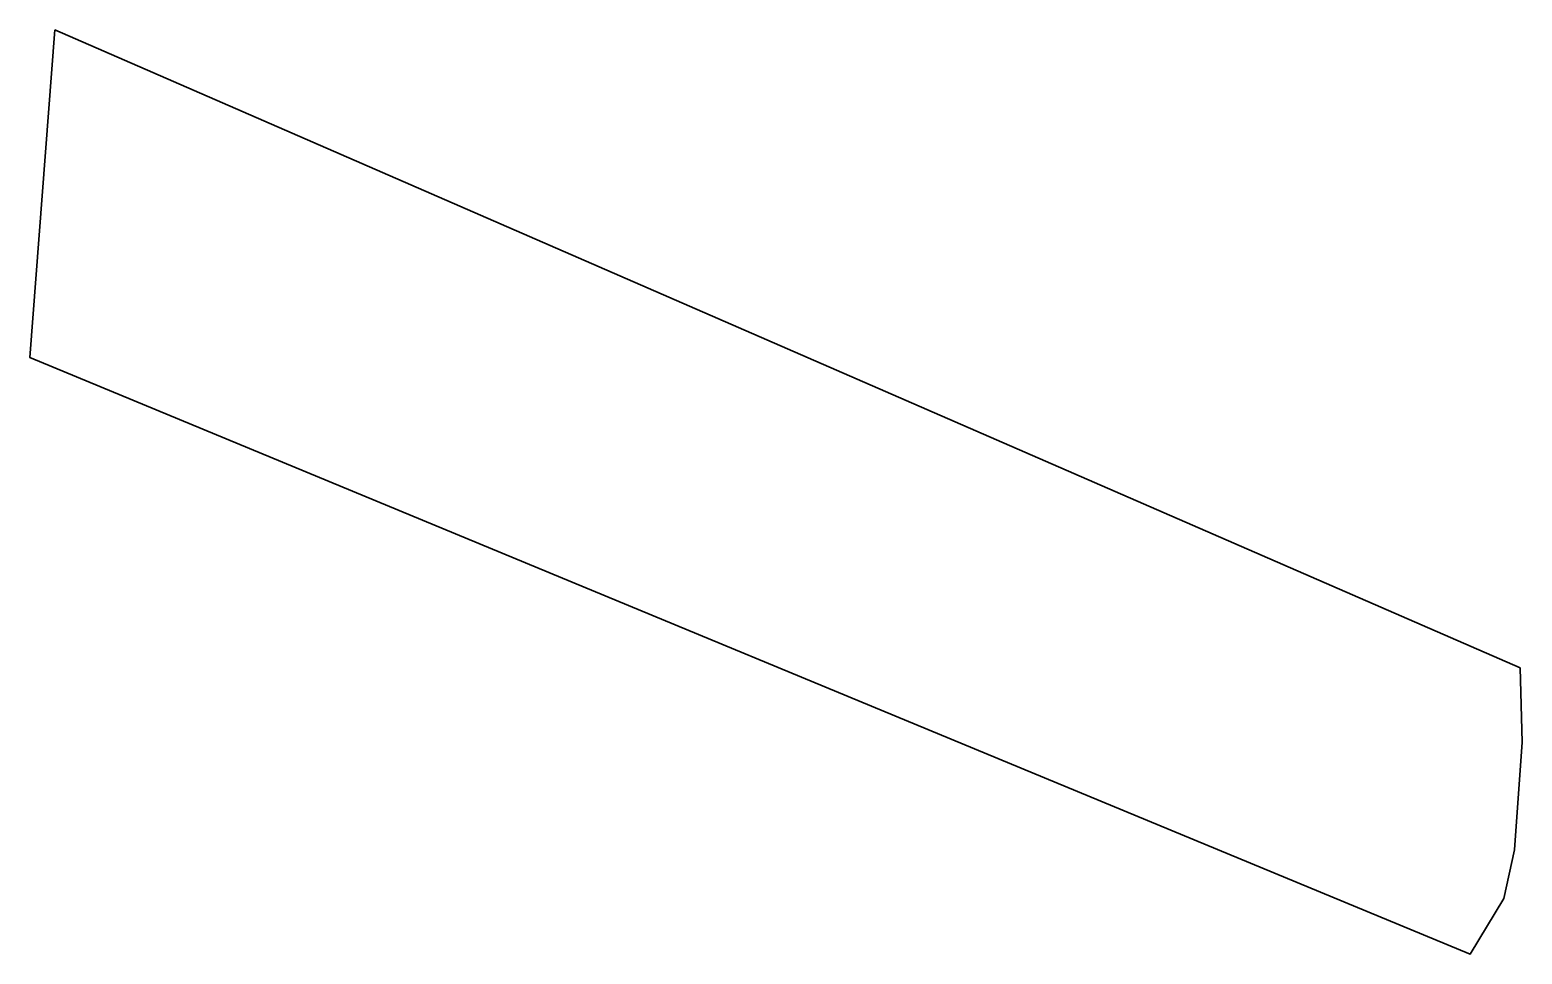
# Model space of a CAD drawing. Header units: millimetres. Extents: x 613305 to 613620, y 1315268 to 1315463.
import ezdxf

# ---------------------------------------------------------------- set-up
doc = ezdxf.new("R2010")
doc.units = ezdxf.units.MM

msp = doc.modelspace()

# ---------------------------------------------------------------- linework, layer by layer
at = {"color": 7, "lineweight": 30, "ltscale": 0.5, "flags": 128}
msp.add_lwpolyline([(613310.3, 1315463.24), (613305, 1315394), (613609.39, 1315267.97), (613616.47, 1315279.7), (613618.73, 1315290), (613620.35, 1315312.74), (613619.91, 1315328.45), (613310.3, 1315463.24)], dxfattribs=at)
msp.add_lwpolyline([(613310.3, 1315463.24), (613305, 1315394), (613609.39, 1315267.97), (613616.47, 1315279.7), (613618.73, 1315290), (613620.35, 1315312.74), (613619.91, 1315328.45)], close=True, dxfattribs=at)

doc.saveas('drawing.dxf')
